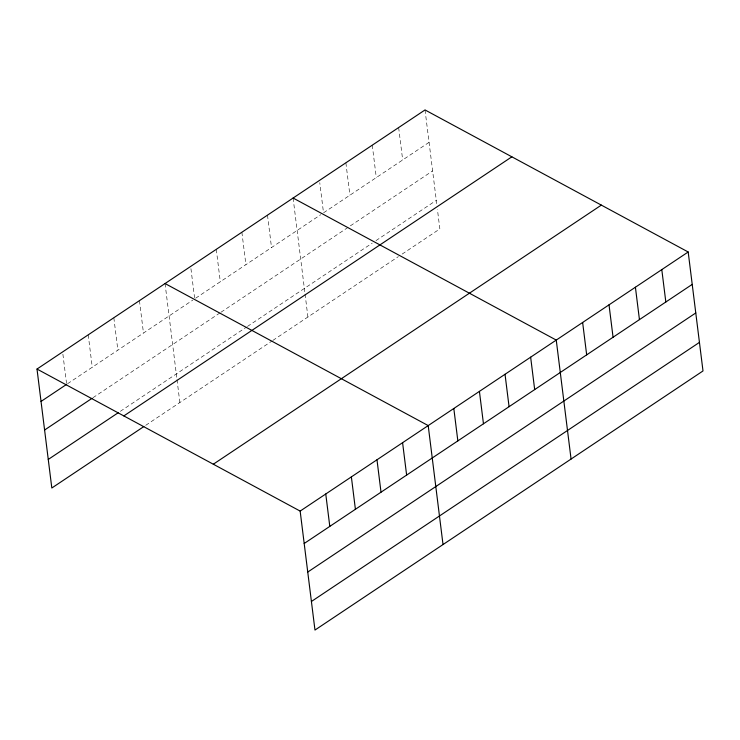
<?xml version="1.0" encoding="UTF-8"?>
<svg xmlns="http://www.w3.org/2000/svg" width="740" height="740" viewBox="0 0 740 740"><rect width="100%" height="100%" fill="white"/><g stroke="black" fill="none" stroke-linecap="round" stroke-linejoin="round"><path stroke-width="0.56" stroke-dasharray="3.7 2.78" d="M67.59 383.709L192.798 300.107M195.647 298.211L320.697 214.711M429.061 142.348L323.519 212.824L319.763 182.651M92.972 397.713L220.067 312.844M221.02 312.206L432.623 170.912M120.352 411.311L246.503 327.071M247.447 326.442L372.211 243.136M375.976 240.62L436.295 200.346M145.725 425.315L271.876 341.075M272.82 340.437L398.388 256.604M402.153 254.079L439.847 228.91L437.433 209.485M425.028 109.946L436.859 204.915M398.647 127.558L402.68 159.96M372.257 145.179L376.29 177.582M345.876 162.8L349.909 195.203M293.096 198.033L304.926 293.012M305.074 294.15L307.914 317.007M267.492 215.137L271.525 247.539M241.878 232.24L245.911 264.643M216.274 249.343L220.307 281.736M190.939 268.675L194.555 297.721M165.048 283.54L176.879 378.51M177.017 379.657L179.866 402.514M139.444 300.644L143.477 333.046M113.831 317.738L117.864 350.14M88.217 334.841L92.26 367.243M62.891 354.173L66.508 383.228"/><path stroke-width="1.11" d="M37 369.047L425.028 109.946L688.182 251.989L703 370.953L314.972 630.054L300.153 511.09L37 369.047L51.819 488.012L143.828 426.573M41.033 401.441L66.646 384.347M44.594 430.014L92.019 398.342M48.257 459.447L118.446 412.578M123.839 415.917L511.867 156.815M213.314 464.211L601.343 205.11M300.153 511.09L688.182 251.989M304.186 543.493L692.215 284.391M307.748 572.057L695.776 312.955M311.411 601.49L699.439 342.389M293.096 198.033L556.249 340.086L571.067 459.05M165.048 283.54L428.201 425.583L443.019 544.557M661.791 269.61L665.834 302.012M635.41 287.222L639.443 319.625M609.02 304.843L613.062 337.246M582.639 322.464L586.672 354.867M530.645 357.18L534.678 389.582M505.032 374.283L509.065 406.686M479.418 391.386L483.46 423.789M453.814 408.48L457.847 440.883M402.588 442.687L406.63 475.089M376.984 459.79L381.017 492.183M351.371 476.884L355.404 509.287M325.757 493.987L329.8 526.39"/></g></svg>
